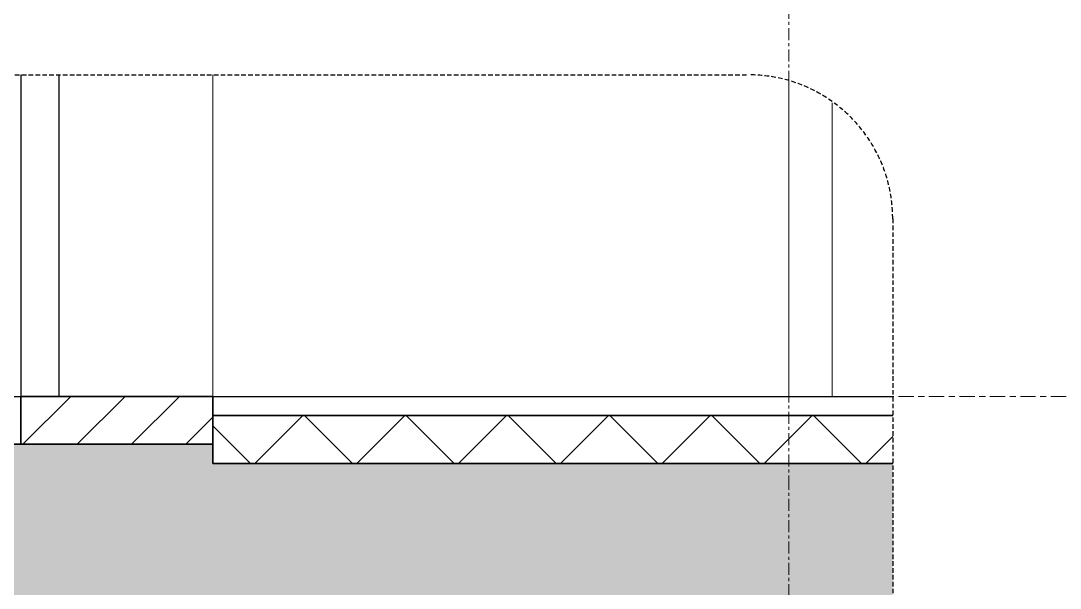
# Model space of a CAD drawing. Header units: millimetres. Extents: x 31499 to 223976, y 3719 to 80291.
# Drawn here: x 55673 to 56755, y 8800 to 9392 of the extents above; entities that cross this region are included whole.
import ezdxf

# ---------------------------------------------------------------- set-up
doc = ezdxf.new("R2010")
doc.units = ezdxf.units.MM
for name, pattern in [('Centre', [31.75, 6.35, -4.7625, 15.875, -4.7625]), ('Grid Line', [22.225, 12.7, -3.175, 3.175, -3.175]), ('Hidden', [7.14375, 4.7625, -2.38125]), ('IMPORT-CENTER _2_', [40.64, 25.4, -5.08, 5.08, -5.08])]:
    doc.linetypes.add(name, pattern=pattern)
for name, color, linetype, lineweight in [('A-DETL-GENF', 92, 'Continuous', 18), ('A-DETL-GENF-4', 92, 'Hidden', 25), ('A-DETL-GENF-5', 9, 'Continuous', 18), ('A-DETL-MEDM', 33, 'Continuous', 35), ('A-DOOR', 31, 'Continuous', 18), ('A-DOOR-4', 31, 'Continuous', 25), ('A-DOOR-FRAM-1', 31, 'Continuous', 18), ('A-FLOR-FNSH-1', 250, 'Continuous', 35), ('A-FLOR-LEVL-2', 51, 'Centre', 9), ('A-FLOR-PATT-3', 8, 'Continuous', 18), ('A-WALL', 113, 'Continuous', 18), ('A-WALL-5', 250, 'Continuous', 35), ('A-WALL-PATT-2', 111, 'Continuous', 18), ('G-IMPT', 8, 'Continuous', 18), ('G-IMPT-3', 8, 'IMPORT-CENTER _2_', 18), ('M-EQPM', 50, 'Continuous', 18), ('M-EQPM-1', 50, 'Continuous', 25), ('S-GRID-1', 1, 'Grid Line', 9)]:
    doc.layers.add(name, color=color, linetype=linetype, lineweight=lineweight)

# ---------------------------------------------------------------- blocks, each defined once
blk = doc.blocks.new('FD_01 - FD_01-1200x2200mm-V36-TKCS_CĂN HỘ LOẠI 2A - MẶT CẮT 1')
at = {"layer": 'A-DOOR-FRAM-1'}
for p, q in [((42652.6, 9328.9), (42652.6, 9000)), ((42697.6, 9000), (42697.6, 9306.1)), ((42652.6, 9000), (42697.6, 9000))]:
    blk.add_line(p, q, dxfattribs=at)
blk = doc.blocks.new('FD_05 - FD_05-1000x2200mm-V37-TKCS_CĂN HỘ LOẠI 2A - MẶT CẮT 1')
at = {"layer": 'A-DOOR-4'}
for p, q in [((41852.6, 9335.2), (41852.6, 9000)), ((41892.6, 9000), (41892.6, 9335.2)), ((41852.6, 9000), (41892.6, 9000))]:
    blk.add_line(p, q, dxfattribs=at)
at = {"layer": 'A-DOOR-FRAM-1'}
blk.add_line((42052.6, 9000), (42052.6, 9335.2), dxfattribs=at)
blk = doc.blocks.new('TKTC_XREF_251221_MB TANG 2-7 - TKTC_XREF_260130_MB TANG 2-5_dwg_$cc-4746802-TKCS_CĂN HỘ LOẠI 2A - MẶT CẮT 1')
at = {"layer": 'G-IMPT-3'}
for p, q in [((42139.2, 5600), (42260.3, 5600)), ((42200.2, 5600), (42199.3, 5600))]:
    blk.add_line(p, q, dxfattribs=at)
at = {"layer": 'M-EQPM'}
for p, q in [((42200.1, 5600), (42199.4, 5600)), ((42199.4, 5600), (42199.7, 5600)), ((42199.7, 5600), (42200.1, 5600)), ((42244.7, 5600), (42244.7, 5600))]:
    blk.add_line(p, q, dxfattribs=at)
blk = doc.blocks.new('TKTC_XREF_251221_MB TANG 2-7 - TKTC_XREF_260130_MB TANG 2-5_dwg_CUM U_DN100-4746799-TKCS_CĂN HỘ LOẠI 2A - MẶT CẮT 1')
at = {"layer": 'G-IMPT'}
for p, q in [((42202, 5600), (42201.2, 5600)), ((42252.6, 5600), (42201.2, 5600)), ((42202, 5600), (42201.3, 5600)), ((42202, 5600), (42201.3, 5600)), ((42253.4, 5600), (42202, 5600)), ((42254.1, 5600), (42257.9, 5600)), ((42254.1, 5600), (42257.9, 5600)), ((42254.8, 5600), (42258.6, 5600)), ((42254.9, 5600), (42258.7, 5600)), ((42257.9, 5600), (42257.9, 5600)), ((42257.9, 5600), (42257.9, 5600)), ((42257.9, 5600), (42257.9, 5600)), ((42258.6, 5600), (42258.6, 5600)), ((42258.6, 5600), (42258.7, 5600)), ((42258.6, 5600), (42258.7, 5600)), ((42258.7, 5600), (42258.7, 5600)), ((42259.4, 5600), (42259.4, 5600)), ((42260.2, 5600), (42260.2, 5600)), ((42260.9, 5600), (42261, 5600)), ((42261.7, 5600), (42261.7, 5600)), ((42262.4, 5600), (42262.5, 5600)), ((42262.9, 5600), (42263.7, 5600)), ((42263.7, 5600), (42263, 5600)), ((42264.5, 5600), (42263.7, 5600)), ((42263.7, 5600), (42264.4, 5600)), ((42263.7, 5600), (42263.7, 5600)), ((42264.4, 5600), (42264.5, 5600))]:
    blk.add_line(p, q, dxfattribs=at)
at = {"layer": 'G-IMPT', "flags": 128}
for points in [[(42252.6, 5600), (42201.3, 5600), (42201.3, 5600)], [(42253.3, 5600), (42202, 5600), (42202, 5600)], [(42254.1, 5600), (42254.1, 5600), (42252.5, 5600), (42252.6, 5600), (42254.1, 5600), (42254.1, 5600)], [(42254.8, 5600), (42254.8, 5600), (42253.3, 5600), (42253.4, 5600), (42254.9, 5600), (42254.9, 5600)], [(42257.9, 5600), (42254.1, 5600), (42254.1, 5600), (42257.9, 5600)], [(42258.7, 5600), (42254.9, 5600), (42254.8, 5600), (42258.6, 5600)], [(42258.6, 5600), (42262.9, 5600), (42263, 5600), (42258.7, 5600)], [(42259.4, 5600), (42263.7, 5600), (42263.7, 5600), (42259.4, 5600)]]:
    blk.add_lwpolyline(points, dxfattribs=at)
blk = doc.blocks.new('TKTC_XREF_251221_MB TANG 2-7 - TKTC_XREF_260130_MB TANG 2-5_dwg_$cc-4746798-TKCS_CĂN HỘ LOẠI 2A - MẶT CẮT 1')
at = {"layer": 'G-IMPT-3'}
for p, q in [((42110.7, 5600), (42263.7, 5600)), ((42187.2, 5600), (42187.1, 5600))]:
    blk.add_line(p, q, dxfattribs=at)
at = {"layer": 'M-EQPM'}
for p, q in [((42187.2, 5600), (42187.1, 5600)), ((42187.1, 5600), (42187.2, 5600)), ((42187.2, 5600), (42187.2, 5600)), ((42244, 5600), (42244, 5600))]:
    blk.add_line(p, q, dxfattribs=at)
blk = doc.blocks.new('TKTC_XREF_251221_MB TANG 2-7 - TKTC_XREF_260130_MB TANG 2-5_dwg_CUM U_DN100-V14-TKCS_CĂN HỘ LOẠI 2A - MẶT CẮT 1')
at = {"layer": 'G-IMPT'}
for p, q in [((42187.1, 5600), (42187.2, 5600)), ((42187.1, 5600), (42187.2, 5600)), ((42187.1, 5600), (42187.2, 5600)), ((42252, 5600), (42187.1, 5600)), ((42252.1, 5600), (42187.2, 5600)), ((42253.9, 5600), (42258.7, 5600)), ((42253.9, 5600), (42258.7, 5600)), ((42254, 5600), (42258.8, 5600)), ((42254, 5600), (42258.8, 5600)), ((42258.7, 5600), (42258.7, 5600)), ((42258.7, 5600), (42258.7, 5600)), ((42258.7, 5600), (42258.7, 5600)), ((42258.8, 5600), (42258.8, 5600)), ((42258.8, 5600), (42258.8, 5600)), ((42258.8, 5600), (42258.8, 5600)), ((42259.6, 5600), (42259.6, 5600)), ((42259.7, 5600), (42259.7, 5600)), ((42261.6, 5600), (42261.6, 5600)), ((42261.7, 5600), (42261.7, 5600)), ((42263.5, 5600), (42263.5, 5600)), ((42263.6, 5600), (42263.6, 5600)), ((42266, 5600), (42265, 5600)), ((42265.1, 5600), (42266, 5600)), ((42266.1, 5600), (42265.2, 5600)), ((42265.2, 5600), (42266.1, 5600)), ((42266, 5600), (42266, 5600)), ((42266.1, 5600), (42266.1, 5600))]:
    blk.add_line(p, q, dxfattribs=at)
at = {"layer": 'G-IMPT', "flags": 128}
for points in [[(42252, 5600), (42187.1, 5600), (42187.1, 5600)], [(42252.1, 5600), (42187.2, 5600), (42187.2, 5600)], [(42253.9, 5600), (42253.9, 5600), (42252, 5600), (42252, 5600), (42253.9, 5600), (42253.9, 5600)], [(42254, 5600), (42254, 5600), (42252.1, 5600), (42252.1, 5600), (42254, 5600), (42254, 5600)], [(42258.7, 5600), (42253.9, 5600), (42253.9, 5600), (42258.7, 5600)], [(42258.8, 5600), (42254, 5600), (42254, 5600), (42258.8, 5600)], [(42259.6, 5600), (42265.1, 5600), (42265, 5600), (42259.6, 5600)], [(42259.7, 5600), (42265.2, 5600), (42265.2, 5600), (42259.7, 5600)]]:
    blk.add_lwpolyline(points, dxfattribs=at)
blk = doc.blocks.new('TKTC_XREF_251221_MB TANG 2-7 - TKTC_XREF_260130_MB TANG 2-5_dwg_$cc-4746795-TKCS_CĂN HỘ LOẠI 2A - MẶT CẮT 1')
at = {"layer": 'G-IMPT-3'}
for p, q in [((42111.5, 5600), (42264.5, 5600)), ((42188, 5600), (42188.1, 5600))]:
    blk.add_line(p, q, dxfattribs=at)
at = {"layer": 'M-EQPM'}
for p, q in [((42188, 5600), (42188, 5600)), ((42188, 5600), (42188.1, 5600)), ((42188.1, 5600), (42188, 5600)), ((42244.9, 5600), (42244.9, 5600))]:
    blk.add_line(p, q, dxfattribs=at)
blk = doc.blocks.new('TKTC_XREF_251221_MB TANG 2-7 - TKTC_XREF_260130_MB TANG 2-5_dwg_$cc-4746801-TKCS_CĂN HỘ LOẠI 2A - MẶT CẮT 1')
at = {"layer": 'G-IMPT-3'}
for p, q in [((42139.6, 5600), (42260.7, 5600)), ((42200.6, 5600), (42199.7, 5600))]:
    blk.add_line(p, q, dxfattribs=at)
at = {"layer": 'M-EQPM'}
for p, q in [((42200.5, 5600), (42199.8, 5600)), ((42199.8, 5600), (42200.1, 5600)), ((42200.1, 5600), (42200.5, 5600)), ((42245.1, 5600), (42245.1, 5600))]:
    blk.add_line(p, q, dxfattribs=at)
blk = doc.blocks.new('TKTC_XREF_251221_MB TANG 2-7 - TKTC_XREF_260130_MB TANG 2-5_dwg_$cc-4746807-TKCS_CĂN HỘ LOẠI 2A - MẶT CẮT 1')
at = {"layer": 'G-IMPT-3'}
for p, q in [((42110.7, 5600), (42263.7, 5600)), ((42187.2, 5600), (42187.1, 5600))]:
    blk.add_line(p, q, dxfattribs=at)
at = {"layer": 'M-EQPM'}
for p, q in [((42187.2, 5600), (42187.1, 5600)), ((42187.1, 5600), (42187.2, 5600)), ((42187.2, 5600), (42187.2, 5600)), ((42244, 5600), (42244, 5600))]:
    blk.add_line(p, q, dxfattribs=at)
blk = doc.blocks.new('TKTC_XREF_251221_MB TANG 2-7 - TKTC_XREF_260130_MB TANG 2-5_dwg_$cc-4746806-TKCS_CĂN HỘ LOẠI 2A - MẶT CẮT 1')
at = {"layer": 'G-IMPT-3'}
for p, q in [((42111.5, 5600), (42264.5, 5600)), ((42188, 5600), (42188.1, 5600))]:
    blk.add_line(p, q, dxfattribs=at)
at = {"layer": 'M-EQPM'}
for p, q in [((42188, 5600), (42188, 5600)), ((42188, 5600), (42188.1, 5600)), ((42188.1, 5600), (42188, 5600)), ((42244.9, 5600), (42244.9, 5600))]:
    blk.add_line(p, q, dxfattribs=at)
blk = doc.blocks.new('TKTC_XREF_251221_MB TANG 2-7 - TKTC_XREF_260130_MB TANG 2-5_dwg_$cc-4746800-TKCS_CĂN HỘ LOẠI 2A - MẶT CẮT 1')
at = {"layer": 'G-IMPT-3'}
for p, q in [((42217.4, 5600), (42096.3, 5600)), ((42156.4, 5600), (42157.3, 5600))]:
    blk.add_line(p, q, dxfattribs=at)
at = {"layer": 'M-EQPM'}
for p, q in [((42111.8, 5600), (42111.8, 5600)), ((42156.8, 5600), (42156.5, 5600)), ((42156.5, 5600), (42157.2, 5600)), ((42157.2, 5600), (42156.8, 5600))]:
    blk.add_line(p, q, dxfattribs=at)
blk = doc.blocks.new('TKTC_XREF_251221_MB TANG 2-7 - TKTC_XREF_260130_MB TANG 2-5_dwg_CUM U_DN100-V22-TKCS_CĂN HỘ LOẠI 2A - MẶT CẮT 1')
at = {"layer": 'G-IMPT'}
for p, q in [((42092.1, 5600), (42092.9, 5600)), ((42092.9, 5600), (42092.1, 5600)), ((42092.1, 5600), (42092.1, 5600)), ((42092.9, 5600), (42093.6, 5600)), ((42093.7, 5600), (42092.9, 5600)), ((42092.9, 5600), (42092.9, 5600)), ((42094.1, 5600), (42094.1, 5600)), ((42094.9, 5600), (42094.9, 5600)), ((42095.6, 5600), (42095.6, 5600)), ((42096.4, 5600), (42096.4, 5600)), ((42097.2, 5600), (42097.2, 5600)), ((42097.9, 5600), (42097.9, 5600)), ((42098, 5600), (42097.9, 5600)), ((42101.7, 5600), (42097.9, 5600)), ((42098, 5600), (42097.9, 5600)), ((42098, 5600), (42098, 5600)), ((42101.7, 5600), (42098, 5600)), ((42098.7, 5600), (42098.7, 5600)), ((42098.7, 5600), (42098.7, 5600)), ((42098.7, 5600), (42098.7, 5600)), ((42102.5, 5600), (42098.7, 5600)), ((42102.5, 5600), (42098.7, 5600)), ((42103.2, 5600), (42154.5, 5600)), ((42104, 5600), (42155.3, 5600)), ((42154.5, 5600), (42155.3, 5600)), ((42154.6, 5600), (42155.3, 5600)), ((42154.6, 5600), (42155.3, 5600))]:
    blk.add_line(p, q, dxfattribs=at)
at = {"layer": 'G-IMPT', "flags": 128}
for points in [[(42097.2, 5600), (42092.9, 5600), (42092.9, 5600), (42097.2, 5600)], [(42097.9, 5600), (42093.7, 5600), (42093.6, 5600), (42097.9, 5600)], [(42097.9, 5600), (42101.7, 5600), (42101.8, 5600), (42098, 5600)], [(42098.7, 5600), (42102.4, 5600), (42102.5, 5600), (42098.7, 5600)], [(42101.8, 5600), (42101.8, 5600), (42103.3, 5600), (42103.2, 5600), (42101.7, 5600), (42101.7, 5600)], [(42102.5, 5600), (42102.5, 5600), (42104, 5600), (42103.9, 5600), (42102.4, 5600), (42102.4, 5600)], [(42103.3, 5600), (42154.6, 5600), (42154.6, 5600)], [(42104, 5600), (42155.3, 5600), (42155.3, 5600)]]:
    blk.add_lwpolyline(points, dxfattribs=at)
blk = doc.blocks.new('TKTC_XREF_251221_MB TANG 2-7 - TKTC_XREF_260130_MB TANG 2-5_dwg_$cc-V23-TKCS_CĂN HỘ LOẠI 2A - MẶT CẮT 1')
at = {"layer": 'G-IMPT-3'}
for p, q in [((42245.9, 5600), (42092.9, 5600)), ((42169.3, 5600), (42169.5, 5600))]:
    blk.add_line(p, q, dxfattribs=at)
at = {"layer": 'M-EQPM'}
for p, q in [((42112.5, 5600), (42112.5, 5600)), ((42169.4, 5600), (42169.4, 5600)), ((42169.4, 5600), (42169.4, 5600)), ((42169.4, 5600), (42169.4, 5600))]:
    blk.add_line(p, q, dxfattribs=at)
blk = doc.blocks.new('TKTC_XREF_251221_MB TANG 2-7 - TKTC_XREF_260130_MB TANG 2-5_dwg_CUM U_DN100-V24-TKCS_CĂN HỘ LOẠI 2A - MẶT CẮT 1')
at = {"layer": 'G-IMPT'}
for p, q in [((42090.5, 5600), (42091.4, 5600)), ((42091.4, 5600), (42090.5, 5600)), ((42090.5, 5600), (42090.5, 5600)), ((42090.6, 5600), (42091.5, 5600)), ((42091.5, 5600), (42090.6, 5600)), ((42090.6, 5600), (42090.6, 5600)), ((42093, 5600), (42093, 5600)), ((42093.1, 5600), (42093.1, 5600)), ((42094.9, 5600), (42094.9, 5600)), ((42095, 5600), (42095, 5600)), ((42096.8, 5600), (42096.8, 5600)), ((42096.9, 5600), (42097, 5600)), ((42097.8, 5600), (42097.8, 5600)), ((42097.8, 5600), (42097.8, 5600)), ((42097.8, 5600), (42097.8, 5600)), ((42102.6, 5600), (42097.8, 5600)), ((42102.6, 5600), (42097.8, 5600)), ((42097.9, 5600), (42097.9, 5600)), ((42097.9, 5600), (42097.9, 5600)), ((42097.9, 5600), (42097.9, 5600)), ((42102.7, 5600), (42097.9, 5600)), ((42102.7, 5600), (42097.9, 5600)), ((42104.5, 5600), (42169.3, 5600)), ((42104.6, 5600), (42169.5, 5600)), ((42169.4, 5600), (42169.3, 5600)), ((42169.5, 5600), (42169.3, 5600)), ((42169.4, 5600), (42169.4, 5600))]:
    blk.add_line(p, q, dxfattribs=at)
at = {"layer": 'G-IMPT', "flags": 128}
for points in [[(42096.8, 5600), (42091.4, 5600), (42091.4, 5600), (42096.8, 5600)], [(42096.9, 5600), (42091.5, 5600), (42091.5, 5600), (42097, 5600)], [(42097.8, 5600), (42102.6, 5600), (42102.6, 5600), (42097.8, 5600)], [(42097.9, 5600), (42102.7, 5600), (42102.7, 5600), (42097.9, 5600)], [(42102.6, 5600), (42102.6, 5600), (42104.5, 5600), (42104.5, 5600), (42102.6, 5600), (42102.6, 5600)], [(42102.7, 5600), (42102.7, 5600), (42104.6, 5600), (42104.6, 5600), (42102.7, 5600), (42102.7, 5600)], [(42104.5, 5600), (42169.3, 5600), (42169.4, 5600)], [(42104.6, 5600), (42169.4, 5600), (42169.4, 5600)]]:
    blk.add_lwpolyline(points, dxfattribs=at)
blk = doc.blocks.new('TKTC_XREF_251221_MB TANG 2-7 - TKTC_XREF_260130_MB TANG 2-5_dwg_$cc-V25-TKCS_CĂN HỘ LOẠI 2A - MẶT CẮT 1')
at = {"layer": 'G-IMPT-3'}
for p, q in [((42245.1, 5600), (42092.1, 5600)), ((42168.6, 5600), (42168.5, 5600))]:
    blk.add_line(p, q, dxfattribs=at)
at = {"layer": 'M-EQPM'}
for p, q in [((42111.7, 5600), (42111.7, 5600)), ((42168.6, 5600), (42168.5, 5600)), ((42168.5, 5600), (42168.6, 5600)), ((42168.6, 5600), (42168.6, 5600))]:
    blk.add_line(p, q, dxfattribs=at)
blk = doc.blocks.new('TKTC_XREF_251221_MB TANG 2-7 - TKTC_XREF_260130_MB TANG 2-5_dwg_$cc-4746805-TKCS_CĂN HỘ LOẠI 2A - MẶT CẮT 1')
at = {"layer": 'G-IMPT-3'}
for p, q in [((42142, 5600), (42262.8, 5600)), ((42202.4, 5600), (42202.4, 5600))]:
    blk.add_line(p, q, dxfattribs=at)
at = {"layer": 'M-EQPM'}
for p, q in [((42202.4, 5600), (42159.7, 5600)), ((42159.7, 5600), (42202.4, 5600)), ((42202.4, 5600), (42192.5, 5600)), ((42192.5, 5600), (42202.4, 5600)), ((42202.4, 5600), (42212.3, 5600)), ((42212.3, 5600), (42202.4, 5600)), ((42247.3, 5600), (42247.3, 5600))]:
    blk.add_line(p, q, dxfattribs=at)
blk = doc.blocks.new('TKTC_XREF_251221_MB TANG 2-7 - TKTC_XREF_260130_MB TANG 2-5_dwg_CUM U_DN100-V26-TKCS_CĂN HỘ LOẠI 2A - MẶT CẮT 1')
at = {"layer": 'G-IMPT'}
for p, q in [((42202.4, 5600), (42155.6, 5600)), ((42155.6, 5600), (42202.4, 5600)), ((42202.4, 5600), (42202.4, 5600)), ((42202.4, 5600), (42202.4, 5600)), ((42253.6, 5600), (42202.4, 5600)), ((42253.6, 5600), (42202.4, 5600)), ((42253.6, 5600), (42202.4, 5600)), ((42253.6, 5600), (42202.4, 5600)), ((42255.1, 5600), (42253.6, 5600)), ((42253.6, 5600), (42255.1, 5600)), ((42255.1, 5600), (42253.6, 5600)), ((42253.6, 5600), (42255.1, 5600)), ((42258.9, 5600), (42255.1, 5600)), ((42255.1, 5600), (42258.9, 5600)), ((42255.1, 5600), (42258.9, 5600)), ((42255.1, 5600), (42258.9, 5600)), ((42258.9, 5600), (42255.1, 5600)), ((42255.1, 5600), (42258.9, 5600)), ((42255.1, 5600), (42258.9, 5600)), ((42255.1, 5600), (42258.9, 5600)), ((42258.9, 5600), (42258.9, 5600)), ((42258.9, 5600), (42258.9, 5600)), ((42259.6, 5600), (42263.9, 5600)), ((42263.9, 5600), (42259.6, 5600)), ((42259.6, 5600), (42263.9, 5600)), ((42263.9, 5600), (42259.6, 5600)), ((42264.7, 5600), (42263.9, 5600)), ((42263.9, 5600), (42264.7, 5600)), ((42264.7, 5600), (42263.9, 5600)), ((42263.9, 5600), (42264.7, 5600))]:
    blk.add_line(p, q, dxfattribs=at)
blk = doc.blocks.new('TKTC_XREF_251221_MB TANG 2-7 - TKTC_XREF_260130_MB TANG 2-5_dwg_$cc-4746797-TKCS_CĂN HỘ LOẠI 2A - MẶT CẮT 1')
at = {"layer": 'G-IMPT-3'}
for p, q in [((42216.9, 5600), (42095.8, 5600)), ((42155.9, 5600), (42156.8, 5600))]:
    blk.add_line(p, q, dxfattribs=at)
at = {"layer": 'M-EQPM'}
for p, q in [((42111.4, 5600), (42111.4, 5600)), ((42156.4, 5600), (42156, 5600)), ((42156, 5600), (42156.7, 5600)), ((42156.7, 5600), (42156.4, 5600))]:
    blk.add_line(p, q, dxfattribs=at)
blk = doc.blocks.new('TKTC_XREF_251221_MB TANG 2-7 - TKTC_XREF_260130_MB TANG 2-5_dwg_$cc-V27-TKCS_CĂN HỘ LOẠI 2A - MẶT CẮT 1')
at = {"layer": 'G-IMPT-3'}
for p, q in [((42137.8, 5600), (42258.9, 5600)), ((42198.8, 5600), (42198, 5600))]:
    blk.add_line(p, q, dxfattribs=at)
at = {"layer": 'M-EQPM'}
for p, q in [((42198.7, 5600), (42198.1, 5600)), ((42198.1, 5600), (42198.4, 5600)), ((42198.4, 5600), (42198.7, 5600)), ((42243.4, 5600), (42243.4, 5600))]:
    blk.add_line(p, q, dxfattribs=at)
blk = doc.blocks.new('TKTC_XREF_251221_MB TANG 2-7 - TKTC_XREF_260130_MB TANG 2-5_dwg_CUM U_DN100-V28-TKCS_CĂN HỘ LOẠI 2A - MẶT CẮT 1')
at = {"layer": 'G-IMPT'}
for p, q in [((42200.6, 5600), (42199.9, 5600)), ((42251.2, 5600), (42199.9, 5600)), ((42200.6, 5600), (42200, 5600)), ((42200.6, 5600), (42200, 5600)), ((42252, 5600), (42200.6, 5600)), ((42252.8, 5600), (42256.6, 5600)), ((42252.8, 5600), (42256.6, 5600)), ((42253.4, 5600), (42257.2, 5600)), ((42253.5, 5600), (42257.3, 5600)), ((42256.5, 5600), (42256.6, 5600)), ((42256.6, 5600), (42256.6, 5600)), ((42256.6, 5600), (42256.6, 5600)), ((42257.2, 5600), (42257.2, 5600)), ((42257.2, 5600), (42257.3, 5600)), ((42257.3, 5600), (42257.3, 5600)), ((42257.3, 5600), (42257.4, 5600)), ((42258, 5600), (42258, 5600)), ((42258.9, 5600), (42258.9, 5600)), ((42259.5, 5600), (42259.6, 5600)), ((42260.4, 5600), (42260.4, 5600)), ((42261.1, 5600), (42261.1, 5600)), ((42262.4, 5600), (42261.6, 5600)), ((42261.6, 5600), (42262.4, 5600)), ((42263.1, 5600), (42262.3, 5600)), ((42262.3, 5600), (42263, 5600)), ((42262.4, 5600), (42262.4, 5600)), ((42263, 5600), (42263.1, 5600))]:
    blk.add_line(p, q, dxfattribs=at)
at = {"layer": 'G-IMPT', "flags": 128}
for points in [[(42251.3, 5600), (42200, 5600), (42200, 5600)], [(42251.9, 5600), (42200.6, 5600), (42200.6, 5600)], [(42252.8, 5600), (42252.7, 5600), (42251.2, 5600), (42251.3, 5600), (42252.8, 5600), (42252.8, 5600)], [(42253.4, 5600), (42253.4, 5600), (42251.9, 5600), (42252, 5600), (42253.5, 5600), (42253.5, 5600)], [(42256.6, 5600), (42252.8, 5600), (42252.8, 5600), (42256.5, 5600)], [(42257.3, 5600), (42253.5, 5600), (42253.4, 5600), (42257.2, 5600)], [(42257.3, 5600), (42261.6, 5600), (42261.6, 5600), (42257.3, 5600)], [(42258, 5600), (42262.3, 5600), (42262.3, 5600), (42258, 5600)]]:
    blk.add_lwpolyline(points, dxfattribs=at)
blk = doc.blocks.new('TKTC_XREF_251221_MB TANG 2-7 - TKTC_XREF_260130_MB TANG 2-5_dwg_$cc-V29-TKCS_CĂN HỘ LOẠI 2A - MẶT CẮT 1')
at = {"layer": 'G-IMPT-3'}
for p, q in [((42111.9, 5600), (42264.9, 5600)), ((42188.4, 5600), (42188.4, 5600))]:
    blk.add_line(p, q, dxfattribs=at)
at = {"layer": 'M-EQPM'}
for p, q in [((42188.4, 5600), (42134.4, 5600)), ((42134.4, 5600), (42188.4, 5600)), ((42188.4, 5600), (42175.9, 5600)), ((42175.9, 5600), (42188.4, 5600)), ((42188.4, 5600), (42201, 5600)), ((42201, 5600), (42188.4, 5600)), ((42245.3, 5600), (42245.3, 5600))]:
    blk.add_line(p, q, dxfattribs=at)
blk = doc.blocks.new('TKTC_XREF_251221_MB TANG 2-7 - TKTC_XREF_260130_MB TANG 2-5_dwg_CUM U_DN100-V30-TKCS_CĂN HỘ LOẠI 2A - MẶT CẮT 1')
at = {"layer": 'G-IMPT'}
for p, q in [((42188.4, 5600), (42121.3, 5600)), ((42121.3, 5600), (42188.4, 5600)), ((42188.4, 5600), (42129.1, 5600)), ((42129.1, 5600), (42188.4, 5600)), ((42188.4, 5600), (42188.4, 5600)), ((42253.3, 5600), (42188.4, 5600)), ((42253.3, 5600), (42188.4, 5600)), ((42253.3, 5600), (42188.4, 5600)), ((42253.3, 5600), (42188.4, 5600)), ((42255.2, 5600), (42253.3, 5600)), ((42253.3, 5600), (42255.2, 5600)), ((42255.2, 5600), (42253.3, 5600)), ((42253.3, 5600), (42255.2, 5600)), ((42260, 5600), (42255.2, 5600)), ((42255.2, 5600), (42260, 5600)), ((42255.2, 5600), (42260, 5600)), ((42255.2, 5600), (42260, 5600)), ((42260, 5600), (42255.2, 5600)), ((42255.2, 5600), (42260, 5600)), ((42255.2, 5600), (42260, 5600)), ((42255.2, 5600), (42260, 5600)), ((42260, 5600), (42260, 5600)), ((42260, 5600), (42260, 5600)), ((42260.9, 5600), (42266.4, 5600)), ((42266.4, 5600), (42260.9, 5600)), ((42260.9, 5600), (42266.4, 5600)), ((42266.4, 5600), (42260.9, 5600)), ((42267.3, 5600), (42266.4, 5600)), ((42266.4, 5600), (42267.3, 5600)), ((42267.3, 5600), (42266.4, 5600)), ((42266.4, 5600), (42267.3, 5600))]:
    blk.add_line(p, q, dxfattribs=at)
blk = doc.blocks.new('TKTC_XREF_251221_MB TANG 2-7 - TKTC_XREF_260130_MB TANG 2-5_dwg_$cc-V31-TKCS_CĂN HỘ LOẠI 2A - MẶT CẮT 1')
at = {"layer": 'G-IMPT-3'}
for p, q in [((42112.4, 5600), (42265.5, 5600)), ((42188.9, 5600), (42188.9, 5600))]:
    blk.add_line(p, q, dxfattribs=at)
at = {"layer": 'M-EQPM'}
for p, q in [((42188.9, 5600), (42134.9, 5600)), ((42134.9, 5600), (42188.9, 5600)), ((42188.9, 5600), (42176.4, 5600)), ((42176.4, 5600), (42188.9, 5600)), ((42188.9, 5600), (42201.5, 5600)), ((42201.5, 5600), (42188.9, 5600)), ((42245.8, 5600), (42245.8, 5600))]:
    blk.add_line(p, q, dxfattribs=at)
blk = doc.blocks.new('TKTC_XREF_251221_MB TANG 2-7 - TKTC_XREF_260130_MB TANG 2-5_dwg_$cc-V32-TKCS_CĂN HỘ LOẠI 2A - MẶT CẮT 1')
at = {"layer": 'G-IMPT-3'}
for p, q in [((42139.6, 5600), (42260.7, 5600)), ((42200.6, 5600), (42199.8, 5600))]:
    blk.add_line(p, q, dxfattribs=at)
at = {"layer": 'M-EQPM'}
for p, q in [((42200.5, 5600), (42199.9, 5600)), ((42199.9, 5600), (42200.2, 5600)), ((42200.2, 5600), (42200.5, 5600)), ((42245.2, 5600), (42245.2, 5600))]:
    blk.add_line(p, q, dxfattribs=at)
blk = doc.blocks.new('TKTC_XREF_251221_MB TANG 2-7 - TKTC_XREF_251221_MB TANG 2-7-V38-TKCS_CĂN HỘ LOẠI 2A - MẶT CẮT 1')
at = {"layer": 'M-EQPM'}
for p, q in [((42103.5, 9000), (42054.3, 9000)), ((42054.3, 9000), (42103.5, 9000)), ((42103.6, 9000), (42054.4, 9000)), ((42054.4, 9000), (42103.6, 9000)), ((42253.1, 9000), (42302.2, 9000)), ((42302.2, 9000), (42253.1, 9000)), ((42253.1, 9000), (42302.2, 9000)), ((42302.2, 9000), (42253.1, 9000)), ((42253.7, 9000), (42302.8, 9000)), ((42302.8, 9000), (42253.7, 9000)), ((42253.8, 9000), (42303.6, 9000)), ((42303.6, 9000), (42253.8, 9000))]:
    blk.add_line(p, q, dxfattribs=at)
at = {"layer": 'M-EQPM-1'}
blk.add_line((33652.6, 9000), (42760.7, 9000), dxfattribs=at)
for name, p in [('TKTC_XREF_251221_MB TANG 2-7 - TKTC_XREF_260130_MB TANG 2-5_dwg_CUM U_DN100-V24-TKCS_CĂN HỘ LOẠI 2A - MẶT CẮT 1', (-0.8, 3400)), ('TKTC_XREF_251221_MB TANG 2-7 - TKTC_XREF_260130_MB TANG 2-5_dwg_CUM U_DN100-V24-TKCS_CĂN HỘ LOẠI 2A - MẶT CẮT 1', (0, 3400)), ('TKTC_XREF_251221_MB TANG 2-7 - TKTC_XREF_260130_MB TANG 2-5_dwg_CUM U_DN100-V22-TKCS_CĂN HỘ LOẠI 2A - MẶT CẮT 1', (-0.5, 3400)), ('TKTC_XREF_251221_MB TANG 2-7 - TKTC_XREF_260130_MB TANG 2-5_dwg_CUM U_DN100-V22-TKCS_CĂN HỘ LOẠI 2A - MẶT CẮT 1', (0, 3400)), ('TKTC_XREF_251221_MB TANG 2-7 - TKTC_XREF_260130_MB TANG 2-5_dwg_$cc-V25-TKCS_CĂN HỘ LOẠI 2A - MẶT CẮT 1', (0, 3400)), ('TKTC_XREF_251221_MB TANG 2-7 - TKTC_XREF_260130_MB TANG 2-5_dwg_$cc-V23-TKCS_CĂN HỘ LOẠI 2A - MẶT CẮT 1', (0, 3400)), ('TKTC_XREF_251221_MB TANG 2-7 - TKTC_XREF_260130_MB TANG 2-5_dwg_$cc-4746797-TKCS_CĂN HỘ LOẠI 2A - MẶT CẮT 1', (0, 3400)), ('TKTC_XREF_251221_MB TANG 2-7 - TKTC_XREF_260130_MB TANG 2-5_dwg_$cc-4746800-TKCS_CĂN HỘ LOẠI 2A - MẶT CẮT 1', (0, 3400)), ('TKTC_XREF_251221_MB TANG 2-7 - TKTC_XREF_260130_MB TANG 2-5_dwg_$cc-4746798-TKCS_CĂN HỘ LOẠI 2A - MẶT CẮT 1', (0, 3400)), ('TKTC_XREF_251221_MB TANG 2-7 - TKTC_XREF_260130_MB TANG 2-5_dwg_$cc-4746807-TKCS_CĂN HỘ LOẠI 2A - MẶT CẮT 1', (0, 3400)), ('TKTC_XREF_251221_MB TANG 2-7 - TKTC_XREF_260130_MB TANG 2-5_dwg_$cc-4746798-TKCS_CĂN HỘ LOẠI 2A - MẶT CẮT 1', (0.6, 3400)), ('TKTC_XREF_251221_MB TANG 2-7 - TKTC_XREF_260130_MB TANG 2-5_dwg_$cc-4746795-TKCS_CĂN HỘ LOẠI 2A - MẶT CẮT 1', (0, 3400)), ('TKTC_XREF_251221_MB TANG 2-7 - TKTC_XREF_260130_MB TANG 2-5_dwg_$cc-4746806-TKCS_CĂN HỘ LOẠI 2A - MẶT CẮT 1', (0, 3400)), ('TKTC_XREF_251221_MB TANG 2-7 - TKTC_XREF_260130_MB TANG 2-5_dwg_$cc-V29-TKCS_CĂN HỘ LOẠI 2A - MẶT CẮT 1', (0, 3400)), ('TKTC_XREF_251221_MB TANG 2-7 - TKTC_XREF_260130_MB TANG 2-5_dwg_$cc-4746795-TKCS_CĂN HỘ LOẠI 2A - MẶT CẮT 1', (0.6, 3400)), ('TKTC_XREF_251221_MB TANG 2-7 - TKTC_XREF_260130_MB TANG 2-5_dwg_$cc-V31-TKCS_CĂN HỘ LOẠI 2A - MẶT CẮT 1', (0, 3400)), ('TKTC_XREF_251221_MB TANG 2-7 - TKTC_XREF_260130_MB TANG 2-5_dwg_CUM U_DN100-V30-TKCS_CĂN HỘ LOẠI 2A - MẶT CẮT 1', (0, 3400)), ('TKTC_XREF_251221_MB TANG 2-7 - TKTC_XREF_260130_MB TANG 2-5_dwg_CUM U_DN100-V30-TKCS_CĂN HỘ LOẠI 2A - MẶT CẮT 1', (0.5, 3400)), ('TKTC_XREF_251221_MB TANG 2-7 - TKTC_XREF_260130_MB TANG 2-5_dwg_$cc-V27-TKCS_CĂN HỘ LOẠI 2A - MẶT CẮT 1', (0, 3400)), ('TKTC_XREF_251221_MB TANG 2-7 - TKTC_XREF_260130_MB TANG 2-5_dwg_$cc-4746802-TKCS_CĂN HỘ LOẠI 2A - MẶT CẮT 1', (0, 3400)), ('TKTC_XREF_251221_MB TANG 2-7 - TKTC_XREF_260130_MB TANG 2-5_dwg_$cc-4746802-TKCS_CĂN HỘ LOẠI 2A - MẶT CẮT 1', (0, 3400)), ('TKTC_XREF_251221_MB TANG 2-7 - TKTC_XREF_260130_MB TANG 2-5_dwg_$cc-4746801-TKCS_CĂN HỘ LOẠI 2A - MẶT CẮT 1', (0, 3400)), ('TKTC_XREF_251221_MB TANG 2-7 - TKTC_XREF_260130_MB TANG 2-5_dwg_$cc-4746801-TKCS_CĂN HỘ LOẠI 2A - MẶT CẮT 1', (0, 3400)), ('TKTC_XREF_251221_MB TANG 2-7 - TKTC_XREF_260130_MB TANG 2-5_dwg_$cc-V32-TKCS_CĂN HỘ LOẠI 2A - MẶT CẮT 1', (0, 3400)), ('TKTC_XREF_251221_MB TANG 2-7 - TKTC_XREF_260130_MB TANG 2-5_dwg_$cc-4746802-TKCS_CĂN HỘ LOẠI 2A - MẶT CẮT 1', (0.6, 3400)), ('TKTC_XREF_251221_MB TANG 2-7 - TKTC_XREF_260130_MB TANG 2-5_dwg_$cc-4746801-TKCS_CĂN HỘ LOẠI 2A - MẶT CẮT 1', (0.6, 3400)), ('TKTC_XREF_251221_MB TANG 2-7 - TKTC_XREF_260130_MB TANG 2-5_dwg_$cc-4746805-TKCS_CĂN HỘ LOẠI 2A - MẶT CẮT 1', (0, 3400)), ('TKTC_XREF_251221_MB TANG 2-7 - TKTC_XREF_260130_MB TANG 2-5_dwg_CUM U_DN100-V26-TKCS_CĂN HỘ LOẠI 2A - MẶT CẮT 1', (0, 3400)), ('TKTC_XREF_251221_MB TANG 2-7 - TKTC_XREF_260130_MB TANG 2-5_dwg_CUM U_DN100-V14-TKCS_CĂN HỘ LOẠI 2A - MẶT CẮT 1', (0, 3400)), ('TKTC_XREF_251221_MB TANG 2-7 - TKTC_XREF_260130_MB TANG 2-5_dwg_CUM U_DN100-V14-TKCS_CĂN HỘ LOẠI 2A - MẶT CẮT 1', (0, 3400)), ('TKTC_XREF_251221_MB TANG 2-7 - TKTC_XREF_260130_MB TANG 2-5_dwg_CUM U_DN100-V14-TKCS_CĂN HỘ LOẠI 2A - MẶT CẮT 1', (0.6, 3400)), ('TKTC_XREF_251221_MB TANG 2-7 - TKTC_XREF_260130_MB TANG 2-5_dwg_CUM U_DN100-V14-TKCS_CĂN HỘ LOẠI 2A - MẶT CẮT 1', (0.8, 3400)), ('TKTC_XREF_251221_MB TANG 2-7 - TKTC_XREF_260130_MB TANG 2-5_dwg_CUM U_DN100-V14-TKCS_CĂN HỘ LOẠI 2A - MẶT CẮT 1', (0.8, 3400)), ('TKTC_XREF_251221_MB TANG 2-7 - TKTC_XREF_260130_MB TANG 2-5_dwg_CUM U_DN100-V14-TKCS_CĂN HỘ LOẠI 2A - MẶT CẮT 1', (1.4, 3400)), ('TKTC_XREF_251221_MB TANG 2-7 - TKTC_XREF_260130_MB TANG 2-5_dwg_CUM U_DN100-V28-TKCS_CĂN HỘ LOẠI 2A - MẶT CẮT 1', (0, 3400)), ('TKTC_XREF_251221_MB TANG 2-7 - TKTC_XREF_260130_MB TANG 2-5_dwg_CUM U_DN100-4746799-TKCS_CĂN HỘ LOẠI 2A - MẶT CẮT 1', (0, 3400)), ('TKTC_XREF_251221_MB TANG 2-7 - TKTC_XREF_260130_MB TANG 2-5_dwg_CUM U_DN100-4746799-TKCS_CĂN HỘ LOẠI 2A - MẶT CẮT 1', (0, 3400)), ('TKTC_XREF_251221_MB TANG 2-7 - TKTC_XREF_260130_MB TANG 2-5_dwg_CUM U_DN100-4746799-TKCS_CĂN HỘ LOẠI 2A - MẶT CẮT 1', (0.4, 3400)), ('TKTC_XREF_251221_MB TANG 2-7 - TKTC_XREF_260130_MB TANG 2-5_dwg_CUM U_DN100-4746799-TKCS_CĂN HỘ LOẠI 2A - MẶT CẮT 1', (0.4, 3400)), ('TKTC_XREF_251221_MB TANG 2-7 - TKTC_XREF_260130_MB TANG 2-5_dwg_CUM U_DN100-4746799-TKCS_CĂN HỘ LOẠI 2A - MẶT CẮT 1', (0.6, 3400)), ('TKTC_XREF_251221_MB TANG 2-7 - TKTC_XREF_260130_MB TANG 2-5_dwg_CUM U_DN100-V28-TKCS_CĂN HỘ LOẠI 2A - MẶT CẮT 1', (1.8, 3400)), ('TKTC_XREF_251221_MB TANG 2-7 - TKTC_XREF_260130_MB TANG 2-5_dwg_CUM U_DN100-4746799-TKCS_CĂN HỘ LOẠI 2A - MẶT CẮT 1', (1, 3400))]:
    blk.add_blockref(name, p)
at = {"extrusion": (0, 0, -1)}
for name, p in [('TKTC_XREF_251221_MB TANG 2-7 - TKTC_XREF_260130_MB TANG 2-5_dwg_CUM U_DN100-V14-TKCS_CĂN HỘ LOẠI 2A - MẶT CẮT 1', (-84355.8, 3400)), ('TKTC_XREF_251221_MB TANG 2-7 - TKTC_XREF_260130_MB TANG 2-5_dwg_CUM U_DN100-V14-TKCS_CĂN HỘ LOẠI 2A - MẶT CẮT 1', (-84356.6, 3400)), ('TKTC_XREF_251221_MB TANG 2-7 - TKTC_XREF_260130_MB TANG 2-5_dwg_CUM U_DN100-4746799-TKCS_CĂN HỘ LOẠI 2A - MẶT CẮT 1', (-84356.2, 3400)), ('TKTC_XREF_251221_MB TANG 2-7 - TKTC_XREF_260130_MB TANG 2-5_dwg_$cc-4746806-TKCS_CĂN HỘ LOẠI 2A - MẶT CẮT 1', (-84356.6, 3400)), ('TKTC_XREF_251221_MB TANG 2-7 - TKTC_XREF_260130_MB TANG 2-5_dwg_CUM U_DN100-4746799-TKCS_CĂN HỘ LOẠI 2A - MẶT CẮT 1', (-84356.6, 3400)), ('TKTC_XREF_251221_MB TANG 2-7 - TKTC_XREF_260130_MB TANG 2-5_dwg_$cc-4746807-TKCS_CĂN HỘ LOẠI 2A - MẶT CẮT 1', (-84356.6, 3400)), ('TKTC_XREF_251221_MB TANG 2-7 - TKTC_XREF_260130_MB TANG 2-5_dwg_$cc-4746801-TKCS_CĂN HỘ LOẠI 2A - MẶT CẮT 1', (-84356.6, 3400)), ('TKTC_XREF_251221_MB TANG 2-7 - TKTC_XREF_260130_MB TANG 2-5_dwg_$cc-4746802-TKCS_CĂN HỘ LOẠI 2A - MẶT CẮT 1', (-84356.6, 3400))]:
    blk.add_blockref(name, p, dxfattribs=at)
blk = doc.blocks.new('BORDER VIEW - BORDER VIEW-3707043-TKCS_CĂN HỘ LOẠI 2A - MẶT CẮT 1')
at = {"layer": 'A-DETL-GENF-4'}
for p, q in [((33302.6, 9335.2), (42610.7, 9335.2)), ((42760.7, 9185.2), (42760.7, 5150))]:
    blk.add_line(p, q, dxfattribs=at)
blk.add_arc((42610.7, 9185.2), 150, 360, 90, dxfattribs=at)

msp = doc.modelspace()

# ---------------------------------------------------------------- hatches: boundary and pattern name
at = {"layer": 'A-DETL-GENF-5'}
h = msp.add_hatch(dxfattribs=at)
h.set_pattern_fill('FP_3', color=256, style=0, pattern_type=2)
h.set_pattern_definition([(50, (51512.36, 15875), (364.368, -31.878), [38.1, -419.1]), (355, (51512.36, 15875), (-70.486, 382.113), [30.48, -335.28]), (100.451, (51542.72, 15872.34), (293.885, 350.233), [32.38, -356.18]), (46.184, (51512.36, 15976.6), (542.158, -84.086), [57.15, -628.65]), (96.636, (51557.54, 15969.6), (474.805, 494.855), [48.57, -534.27]), (351.184, (51512.36, 15976.6), (474.81, 494.85), [45.72, -502.92]), (21, (51563.16, 15951.2), (303.2285, -204.5305), [38.1, -419.1]), (326, (51563.16, 15951.2), (123.604, 368.376), [30.48, -335.28]), (71.451, (51588.43, 15934.16), (426.834, 163.843), [32.38, -356.18]), (37.5, (51512.36, 15875), (6.1766, 169.1102), [3.353, -327.863, 3.353, -337.007, -336.55]), (37.5, (51512.36, 15875), (6.1766, 169.1102), [-671.576, 3.353, -333.197]), (7.5, (51512.36, 15875), (133.639, 200.3615), [3.353, -190.703, 3.353, -320.243, -128.27]), (7.5, (51512.36, 15875), (133.639, 200.3615), [-517.652, 3.353, -124.917]), (327.5, (51399.07, 15875), (271.1818, -11.4584), [3.353, -123.647, 3.353, -392.887, -525.78]), (327.5, (51399.07, 15875), (271.1818, -11.4584), [-523.24, 3.353, -522.427]), (317.5, (51348.27, 15875), (296.2585, 50.853), [3.353, -161.747, 3.353, -259.791, -373.38]), (317.5, (51348.27, 15875), (296.2585, 50.853), [-428.244, 3.353, -370.027]), (45, (51512.36, 15875), (-125.7236, 125.7236), []), (45, (51512.36, 16065.5), (-125.7236, 125.7236), [])])
h.paths.add_polyline_path([(47472.6, 5000), (47772.7, 5000), (47772.7, 5380), (51772.7, 5380), (51772.7, 5000), (52072.6, 5000), (52072.7, 5380), (55872.7, 5380), (55872.7, 5360), (56272.6, 5360), (56272.7, 5000), (56430.8, 5000), (56469.6, 5005.1), (56472.7, 5006.4), (56472.7, 5360), (56580.8, 5360), (56580.8, 5530), (55872.7, 5530), (55872.7, 5550), (47472.6, 5550), (47472.6, 5201.7)])
h.paths.add_polyline_path([(55672.7, 7800), (55872.7, 7800), (55872.7, 7900), (55672.7, 7900), (55672.7, 7812.1)])
h.paths.add_polyline_path([(48872.6, 8000), (48872.6, 8100), (48672.6, 8100), (48672.6, 8000)])
h.paths.add_polyline_path([(56472.6, 8150), (56472.6, 8760), (56580.8, 8760), (56580.8, 8930), (55872.7, 8930), (55872.7, 8950), (47472.6, 8950), (47472.6, 8350), (47772.7, 8350), (47772.7, 8785), (51772.7, 8785), (51772.7, 8350), (52072.6, 8350), (52072.7, 8785), (55872.7, 8785), (55872.7, 8760), (56272.6, 8760), (56272.6, 8150)])
at = {"layer": 'A-FLOR-PATT-3'}
h = msp.add_hatch(dxfattribs=at)
h.set_pattern_fill('FP_7', color=256, style=0, pattern_type=2)
h.set_pattern_definition([(45, (51512.36, 15875), (-53.033, 53.033), []), (135, (51512.36, 15875), (-53.033, -53.033), [])])
h.paths.add_polyline_path([(56580.8, 8930), (56580.8, 8980), (55872.7, 8980), (55872.7, 8930), (56507.6, 8930)])
at = {"layer": 'A-WALL-PATT-2'}
h = msp.add_hatch(dxfattribs=at)
h.set_pattern_fill('FP_8', color=256, style=0, pattern_type=2)
h.set_pattern_definition([(45, (51512.36, 15875), (-28.28427, 28.28427), [])])
h.paths.add_polyline_path([(55772.7, 8950), (55872.7, 8950), (55872.7, 9000), (55672.7, 9000), (55672.7, 8950), (55712.7, 8950)])

# ---------------------------------------------------------------- linework, layer by layer
at = {"layer": 'A-DETL-MEDM'}
for p, q in [((55872.7, 8950), (47472.6, 8950)), ((55872.7, 8930), (55872.7, 8950)), ((56580.8, 8930), (55872.7, 8930))]:
    msp.add_line(p, q, dxfattribs=at)
at = {"layer": 'A-FLOR-FNSH-1'}
msp.add_line((56580.8, 8980), (55872.7, 8980), dxfattribs=at)
at = {"layer": 'A-FLOR-LEVL-2'}
msp.add_line((46542.6, 9000), (57297.7, 9000), dxfattribs=at)
at = {"layer": 'A-WALL'}
for p, q in [((56472.6, 9000), (56472.6, 9328.9)), ((56580.8, 9000), (56472.6, 9000))]:
    msp.add_line(p, q, dxfattribs=at)
at = {"layer": 'A-WALL-5'}
for p, q in [((55672.7, 9000), (55672.7, 8950)), ((55872.7, 9000), (55672.7, 9000)), ((55872.7, 8950), (55872.7, 9000))]:
    msp.add_line(p, q, dxfattribs=at)
at = {"layer": 'S-GRID-1'}
for p, q in [((56472.6, 8904.6), (56472.6, 10154.6)), ((56472.6, 5635.6), (56472.6, 8904.6))]:
    msp.add_line(p, q, dxfattribs=at)

# ---------------------------------------------------------------- block references
at = {"layer": 'A-DETL-GENF'}
msp.add_blockref('BORDER VIEW - BORDER VIEW-3707043-TKCS_CĂN HỘ LOẠI 2A - MẶT CẮT 1', (13820, 0), dxfattribs=at)
at = {"layer": 'A-DOOR'}
for name in ['FD_05 - FD_05-1000x2200mm-V37-TKCS_CĂN HỘ LOẠI 2A - MẶT CẮT 1', 'FD_01 - FD_01-1200x2200mm-V36-TKCS_CĂN HỘ LOẠI 2A - MẶT CẮT 1']:
    msp.add_blockref(name, (13820, 0), dxfattribs=at)
at = {"layer": 'M-EQPM'}
msp.add_blockref('TKTC_XREF_251221_MB TANG 2-7 - TKTC_XREF_251221_MB TANG 2-7-V38-TKCS_CĂN HỘ LOẠI 2A - MẶT CẮT 1', (13820, 0), dxfattribs=at)

doc.saveas('drawing.dxf')
